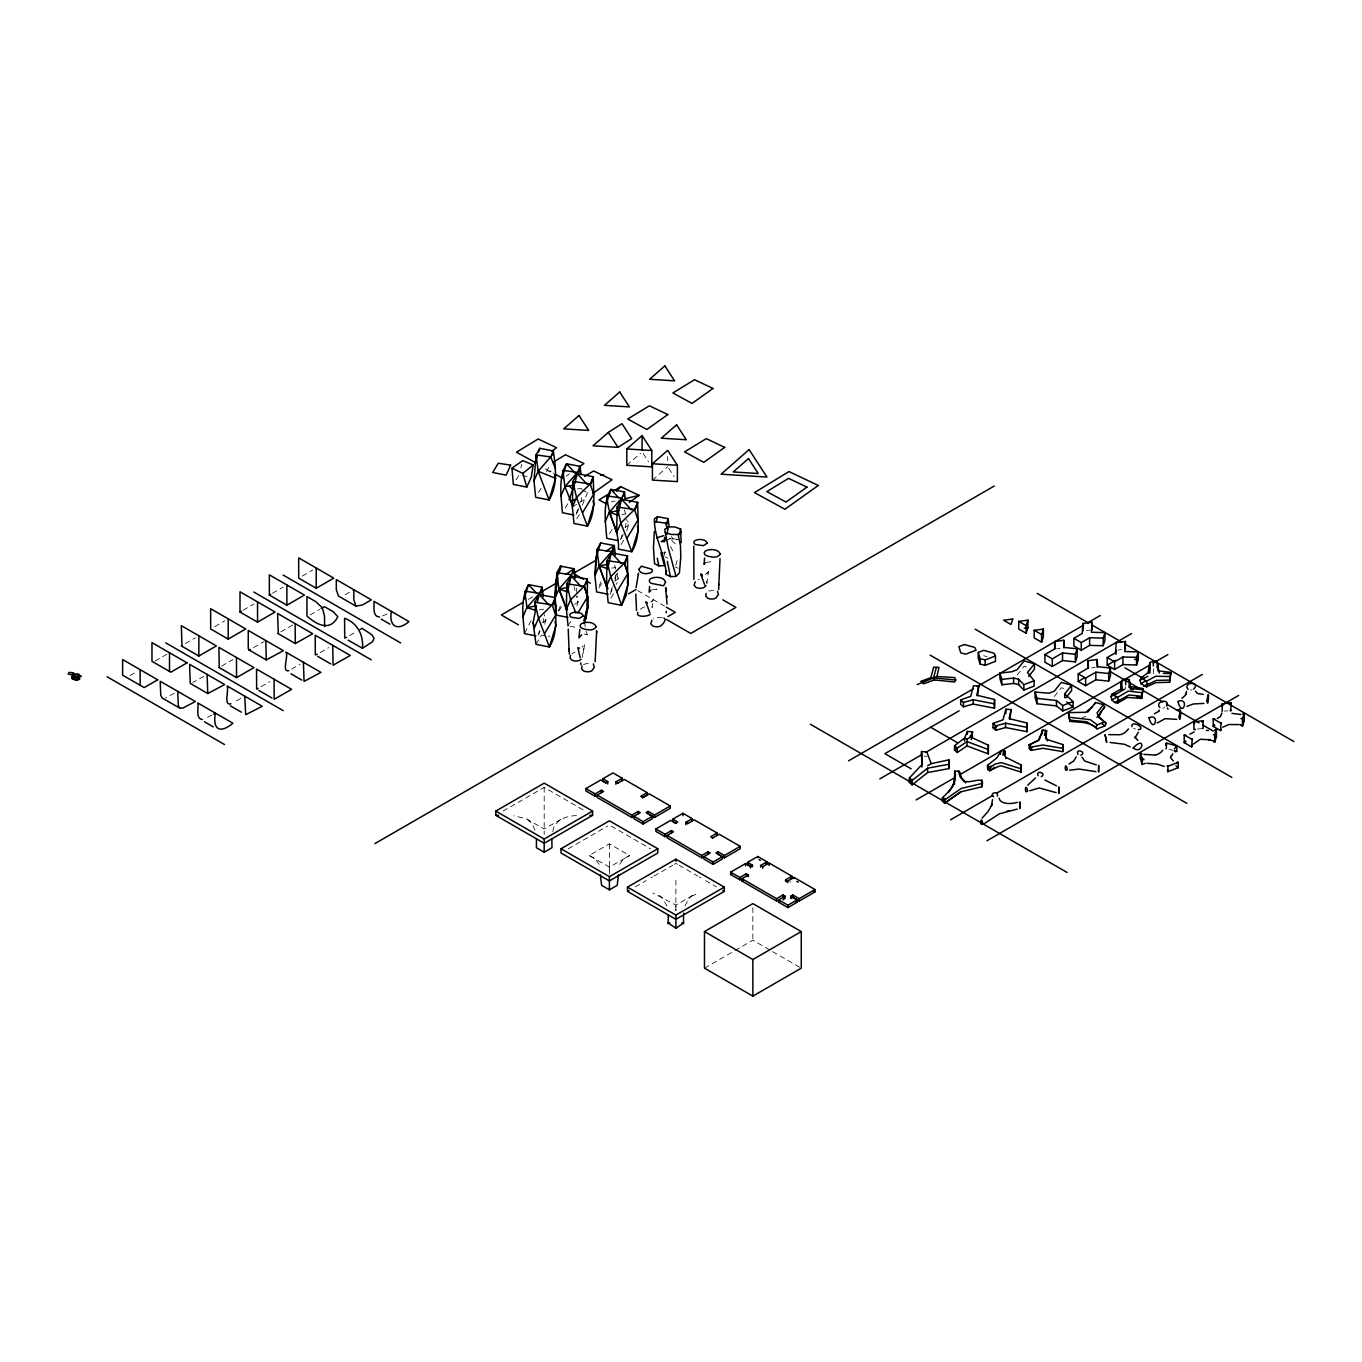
<?xml version="1.0" encoding="UTF-8"?>
<svg xmlns="http://www.w3.org/2000/svg" width="1362" height="1362" viewBox="0 0 1362 1362"><rect width="100%" height="100%" fill="white"/><g stroke="black" fill="none" stroke-linecap="round" stroke-linejoin="round"><path stroke-width="0.75" stroke-dasharray="5 3.75" d="M609.41 870.25L609.41 867.049M675.892 909.578L675.892 910.514L675.892 879.801M706.844 583.787L708.495 571.24L707.763 572.602M652.092 606.635L652.04 607.537L653.556 599.008L652.824 600.37M1153.273 673.662L1153.597 668.64M583.872 648.584L582.408 657.488M582.732 656.535L582.391 653.896M583.719 649.555L584.826 643.647L582.051 647.205M543.012 622.383L543.676 618.518M581.012 501.522L581.676 497.658M615.164 580.723L616.492 572.993L618.195 579.02L616.509 584.417M625.362 527.128L626.026 523.263M663.873 556.224L665.473 549.737M675.875 565.349L677.084 560.48M552.802 831.671C554.232 819.992 566.66 815.515 576.96 815.651M520.829 467.881L521.799 464.255M539.607 630.368L537.837 636.258L540.084 631.253M577.607 509.507L575.837 515.398L580.348 505.387M621.957 535.113L620.187 541.003L623.183 534.33M612.355 586.75L609.989 594.598L614.5 584.587M614.722 578.884L616.492 572.993M684.95 905.985L689.393 897.864M531.078 620.731L524.421 633.602M544.919 624.29L545.532 616.628M582.357 505.217L588.248 490.865M576.926 605.801L578.05 602.208L577.301 596.13M626.707 530.822L628.376 525.426L627.882 521.374M558.369 610.738L560.786 604.949M599.314 585.626L600.931 581.778M546.52 471.848L549.89 464.663M516.13 479.782L518.905 475.151L527.162 476.428M538.433 492.652L541.191 488.022M565.179 508.094L567.954 503.463M576.79 518.837L579.548 514.206M536.015 644.345L541.548 635.067L549.822 636.36M558.846 611.095L561.978 605.835M609.529 533.7L612.304 529.069M568.039 625.856L571.734 619.676M621.14 544.442L623.898 539.812M598.974 587.907L602.106 582.664M610.942 598.037L613.717 593.406M619.659 864.325L623.507 858.911L629.567 855.489L609.41 843.844L589.252 855.489L609.41 867.134L629.567 855.489M1017.159 675.058L1024.105 666.307L1027.544 667.244M1054.324 696.527L1061.27 687.759L1066.446 689.172M651.904 601.493L653.045 600.097L650.934 602.072M706.844 573.742L707.985 572.329L704.682 574.934M626.809 465.293L640.549 453.257M652.415 480.088L667.686 466.706M640.293 609.291L643.102 607.401A5.771 3.337 0 0 1 645.486 606.89M571.887 653.709L575.07 652.109M583.498 664.452L590.376 662.732M566.166 476.155L569.401 473.857M691.3 896.264L698.859 893.046M572.363 506.953L584.026 499.82M625.039 527.469L628.376 525.426L626.69 519.399M542.689 622.723L546.026 620.68L544.34 614.654M574.713 604.234L578.05 602.208L576.347 596.164M614.858 581.063L618.195 579.02L617.446 572.942M130.02 675.518L136.779 671.619M155.098 661.03L167.696 653.76M185.351 643.579L195.464 637.722M214.668 626.639L224.815 620.783M243.134 610.21L253.945 603.979M272.485 593.27L283.279 587.039M302.194 576.109L312.715 570.031M174.387 693.326L165.432 697.923M203.874 676.301L192.774 682.532M221.614 666.069L233.089 659.446M253.468 647.665L264.109 641.536M280.81 631.883L293.528 624.545M310.161 614.943L319.627 609.478M345.063 594.785L353.831 589.729M261.078 686.703L269.88 681.63M291.451 669.168L300.049 664.213M320.206 652.568L328.736 647.648M349.557 635.628L356.146 631.815M528.303 599.382L533.7 596.25M502.953 811.19L544.187 787.389L585.405 811.19M561.042 819.294L544.187 829.032L525.732 818.511L513.746 815.821M568.175 848.849L607.622 826.087M635.305 886.866L646.235 880.567M650.917 877.86L652.483 876.958M654.032 876.055L672.777 865.228M674.326 864.342L675.892 863.44L677.459 864.342M789.756 882.236L790.811 881.623M704.477 968.161L733.148 951.612M734.952 950.574L752.863 940.223L770.79 950.574M692.764 895.345L675.892 905.117L652.943 893.046M240.699 698.468L233.583 702.469M212.012 715.033L204.589 718.813M665.916 540.748L670.802 538.109L677.833 539.59L669.27 538.705M387.097 613.904L381.173 616.577M708.529 591.023L715.612 590.24M705.959 562.37L711.866 561.757L710.334 560.191M1082.109 717.706L1085.872 716.327M1164.629 707.627L1162.944 708.104M697.991 579.735L699.166 579.361M652.551 589.423L656.927 589.508L654.816 586.988M611.18 501.863L615.181 500.944M1192.056 689.87L1190.337 690.091M662.545 553.193L665.626 552.666M577.505 488.907L581.642 488.362M621.855 514.513L625.992 513.968M611.674 568.107L615.811 567.562M539.505 609.767L543.642 609.223M1086.553 630.572L1090.23 630.095M1056.469 648.874L1060.147 648.397M1118.032 650.066L1121.709 649.572M1091.626 667.874L1095.303 667.38M1224.489 711.185L1227.928 710.743M1197.385 729.096L1200.824 728.636M584.128 634.045L587.652 634.607L586.835 633.841L587.907 635.118L585.949 631.168M549.993 472.188L551.218 470.997L548.614 471.627M924.168 756.165L926.773 756.268M662.307 617.769L656.739 617.582A6.146 3.541 0 0 0 653.471 618.757M569.963 626.231L577.624 627.763M983.67 655.735L987.127 656.671M1169.022 749.185L1172.903 750.241M1135.414 729.045L1133.627 728.21M665.218 556.888L667.942 558.199M675.467 566.967L678.191 568.277M545.328 468.834L553.67 473.397M581.778 489.622L589.201 493.674M589.252 855.489L595.296 858.911L599.144 864.325M637.688 590.614L664.537 606.124M611.197 826.087L650.627 848.849M679.025 865.228L697.753 876.055M699.319 876.958L700.868 877.86M705.55 880.567L716.48 886.866M772.594 951.612L801.265 968.161M659.038 895.345L660.485 896.264A15.288 12.496 -0.1 0 1 662.392 897.864L666.835 905.985M527.315 819.294L532.27 823.738L535.555 831.671M671.653 540.373L676.948 545.481M670.479 546.451L673.543 552.274M671.313 536.526L673.237 538.994M668.776 468.358L674.156 476.666M643.17 453.58L648.55 461.871M706.486 581.148L706.963 582.851M624.46 509.814L625.345 513.644M614.705 565.315L615.607 569.163M574.117 586.579L575.019 590.41M584.741 623.421L585.234 626.895M576.313 588.026L577.045 594.104M1125.352 686.686L1125.489 688.797M675.892 905.202L675.892 907.092M752.863 907.688L752.863 940.223M667.686 456.491L667.686 460.577M609.41 843.844L609.41 874.166M544.187 787.389L544.187 834.565M689.41 897.881A15.288 12.462 -0.1 0 1 691.317 896.264"/><path stroke-width="1.5" d="M568.226 629.142L569.095 651.036L568.89 649.044M668.146 922.908L675.892 928.237L675.892 918.499M635.782 594.087L636.531 610.465M972.604 731.803L970.612 737.012L967.054 739.14L967.037 745.933L957.282 752.505L954.524 750.019L954.524 745.661L964.517 738.187L967.326 731.479L972.604 731.803L971.276 739.634M585.66 584.366L587.362 579.088L584.213 586.273L587.652 596.743L587.958 606.907L585.966 618.501L584.877 618.348L587.345 606.618L587.362 579.088L571.223 576.041L566.813 583.821L566.371 609.325L568.039 625.856M720.021 558.641L718.813 584.996M667.039 604.166L665.626 587.533L665.933 590.75L665.729 588.861M587.345 606.618L587.652 596.743L577.777 613.121M627.49 583.447L627.797 573.572L624.358 563.102L627.507 555.917L611.368 552.87L606.958 560.65L606.516 586.154L608.184 602.685L621.6 605.341L626.111 595.33L628.103 583.736L627.797 573.572L616.816 591.772L621.6 605.341L628.103 583.736M718.847 584.196L718.625 589.61M551.865 838.907L551.985 847.675L544.187 852.186L536.39 847.675L536.492 838.907M567.937 617.395L556.445 615.113L555.134 598.361L556.837 572.721L560.548 566.149L574.151 568.737L575.207 578.322M595.279 575.19L596.982 549.533L600.693 542.978L614.296 545.549L615.352 555.151M965.335 781.447C972.434 783.32 985.56 774.672 981.798 786.81L961.163 791.748L944.802 803.154L942.385 800.975L942.385 797.706C950.012 790.999 957.435 781.992 954.677 771.13L959.308 771.403L961.453 777.413L965.709 782.844M1021.296 765.052L1021.245 772.118L1021.296 765.052L1005.582 757.136L1004.083 754.037L1005.139 751.296L1001.513 750.564L996.78 757.902L987.569 765.342C986.377 776.204 996.201 765.563 1001.325 765.904L1021.245 772.118M1046.629 730.781L1045.573 735.463L1047.072 739.515L1062.786 744.537L1062.735 751.603L1042.815 748.283L1031 750.394L1029.621 749.151L1029.059 744.827L1038.27 740.281L1043.003 730.032L1046.629 730.781L1045.573 738.732M1166.366 744.827L1166.434 743.107L1176.785 745.933L1176.785 751.296L1175.117 751.773M992.523 799.528L991.519 805.674L991.979 804.04M981.866 779.745L981.798 786.81M1062.786 744.537L1062.735 751.603M535.913 635.884L524.421 633.602C523.246 617.582 519.943 599.076 528.541 584.638L542.127 587.209L543.2 596.811M533.989 480.752L536.066 454.891L539.778 448.336L553.381 450.907C555.56 467.217 558.114 485.11 549.073 499.956L535.658 497.283L533.989 480.752L538.177 471.252L550.725 456.951L553.381 450.907L552.649 454.976M573.913 515.023L562.421 512.742C561.246 496.721 557.943 478.215 566.541 463.778L580.127 466.349L580.978 474.027M572.363 506.953L572.789 481.45L577.199 473.67L593.338 476.717C593.134 493.265 596.675 511.193 587.431 526.141L574.015 523.485L572.363 506.953L576.535 497.436L590.189 483.902L593.338 476.717L591.057 483.748M608.082 594.224L596.573 591.942L594.905 575.411L595.926 557.909L600.693 542.978M618.263 540.629L606.771 538.33C605.596 522.327 602.293 503.804 610.891 489.384L624.477 491.954L625.328 499.633M621.821 498.015L609.291 512.299L616.697 532.542L617.139 507.056L621.549 499.258L637.688 502.323C637.484 518.871 641.025 536.798 631.781 551.746L618.365 549.073C619.965 530.073 606.958 514.649 607.163 495.938L621.821 498.015L624.477 491.954L623.762 496.023M693.786 546.094L693.905 579.395M1121.896 680.472L1121.845 688.525L1111.954 694.245L1111.034 696.561L1111.954 699.966L1114.729 702.52L1117.504 703.167L1127.396 697.446L1141.697 698.417L1143.041 688.576L1129.762 686.516L1128.792 679.57L1125.352 679.059L1121.896 680.472L1120.756 683.486L1121.147 690.33M1150.158 662.426L1148.949 672.079L1140.93 677.97L1140.011 680.302L1140.93 683.69L1146.481 686.891L1155.759 682.651L1169.549 682.26L1170.894 672.419L1157.87 670.785L1157.036 661.506L1153.597 661.013L1150.158 662.426L1147.825 673.373M681.153 542.723L680.642 529.035L674.99 526.992L668.384 526.822L664.707 529.358L668.214 547.796L676.046 576.347L670.444 576.603L666.103 574.441C665.609 555.168 654.015 538.348 654.39 518.854L657.488 516.709L667.823 518.582L669.202 526.515M1082.875 623.438L1082.228 633.5L1073.886 638.318L1073.886 645.928L1081.275 650.202L1089.617 645.384L1103.203 645.707L1104.991 640.225L1104.991 632.615L1091.405 632.274L1092.052 622.23L1082.875 623.438L1082.875 631.066M1115.938 654.322L1116.193 650.304M1125.387 641.468L1124.74 651.513L1138.326 651.853L1138.326 659.463L1136.538 664.962L1122.952 664.622L1114.593 669.44L1107.204 665.167L1107.204 657.557L1115.546 652.738L1116.193 642.677L1125.387 641.468L1125.387 649.095M1149.834 673.168L1150.158 668.129L1149 665.422M1153.273 666.035L1153.597 661.013M1157.036 661.506L1159.317 673.049M555.134 598.361L557.637 577.318M654.305 531.486L653.471 547.728L654.509 563.698L658.85 565.86L664.435 565.605L660.893 552.785L662.545 553.193M665.78 539.318L661.285 541.582L664.281 541.633L664.69 537.292M636.088 587.737L638.335 574.287M1154.448 713.756C1160.543 709.806 1159.079 712.53 1159.028 710.011M666.103 574.441L666.495 570.644M944.802 803.154L944.802 799.886L942.385 797.706M989.987 770.79L989.987 767.521L987.569 765.342M1031.477 750.275L1031.477 747.006L1029.059 744.827M579.769 629.499L578.986 637.91L581.591 634.828M595.143 661.762L596.641 631.423M618.433 874.83L617.207 885.334L609.41 889.846L601.612 885.334L600.37 874.83M667.125 524.029L667.823 518.582M666.154 612.781L666.341 611.351M533.189 464.953L531.299 477.075L526.788 487.085L513.372 484.412L511.942 468.188L522.77 460.628L533.189 464.953L522.872 473.397L511.942 468.188M1186.574 691.317L1185.246 695.437L1181.91 698.28M541.054 593.321L542.127 587.209L539.488 593.27L526.941 607.554L522.753 617.071M579.054 472.461L580.127 466.349L577.488 472.41L564.941 486.694L560.752 496.211M573.419 572.806L574.151 568.737L566.098 574.304M613.206 551.661L614.296 545.549L606.243 551.133M539.488 593.27L524.813 591.193L526.941 607.554L535.368 610.312L534.789 602.31L539.199 594.53L555.338 597.577C555.134 614.126 558.675 632.053 549.431 647.001L536.015 644.345L533.07 622.689L536.322 606.362M666.971 534.398L668.384 526.822M1092.171 706.895L1085.872 712.292L1068.438 712.615L1069.868 721.366C1079.181 722.49 1090.043 721.451 1097.108 728.874L1104.837 725.929L1106.131 723.409L1099.117 717.127L1097.057 712.939L1103.407 704.631L1095.644 702.52L1090.894 708.563M1069.868 721.366L1068.438 712.615M954.456 784.24L954.677 771.13M638.267 574.679L638.574 573.249M1000.508 751.007L1000.508 754.276M1041.998 730.492L1041.998 733.76M954.592 779.217L953.196 785.755L948.514 792.429M936.954 676.522L938.946 667.448L933.651 667.125L930.842 677.68L920.848 681.306L923.623 683.792L934.247 679.927L954.575 682.004L955.749 680.03L954.677 677.578L936.954 676.522L917.188 684.558M978.767 686.09L976.775 695.165L994.532 699.506L994.464 708.206L973.2 704.086L963.445 706.793L960.687 704.307L960.687 699.949L970.68 696.322L973.489 685.767L978.767 686.09L977.576 695.88M1011.115 709.568L1009.123 718.625L1026.88 722.984L1026.812 731.666L1005.548 727.546L995.792 730.27L993.034 727.785L993.034 723.426L1003.028 719.8L1005.837 709.227L1011.115 709.568L1009.923 719.357M1141.697 698.417L1143.041 688.576M1221.935 713.024L1220.403 716.514L1217.305 718.523M679.349 534.636L680.642 529.035M537.292 602.413L539.199 594.53L549.107 605.103M574.815 483.527L577.199 473.67L587.107 484.242M656.161 522.157L657.488 516.709M1044.416 735.293L1045.658 730.202M1165.94 745.167L1166.434 743.107L1166.434 747.142M936.324 667.363L933.379 678.651L934.502 680.302M1043.003 730.032L1039.172 740.077L1029.621 744.793M997.307 796.123C999.333 790.232 988.42 792.956 993.698 796.855M554.692 474.504L555.577 478.351L549.073 499.956L538.177 471.252L536.066 454.891L550.725 456.951L555.287 468.17M583.821 620.663L587.958 606.907M569.078 499.871L574.117 485.502M535.011 463.267L537.394 455.793M538.586 452.065L539.778 448.336M561.774 478.709L566.541 463.778L575.7 473.704M523.774 599.569L528.541 584.638L536.39 593.134M560.548 566.149L555.781 581.097L554.777 598.582L558.948 589.082L571.495 574.781L574.151 568.737M606.124 504.315L610.891 489.384L618.74 497.879M1214.802 719.051L1213.184 718.744L1213.184 726.372L1220.59 730.628L1221.067 729.13M553.074 604.609L555.338 597.577L552.189 604.762L538.535 618.297L534.364 627.814M635.407 509.354L637.688 502.323L634.539 509.507L620.885 523.042L616.697 532.542M625.226 562.949L627.507 555.917L627.661 573.283L624.358 563.102L606.958 560.65L610.704 576.637L616.816 591.772M558.846 573.64L561.246 566.286M1026.131 633.262L1026.131 625.635L1027.918 620.153L1018.742 621.361L1018.742 628.989L1026.131 633.262L1027.918 627.78L1027.918 620.153M1041.589 642.183L1041.589 634.556L1043.377 629.074L1034.201 630.283L1034.201 637.91L1041.589 642.183L1043.377 636.701L1043.377 629.074M1054.631 641.502L1055.141 648.67L1044.909 654.577L1044.909 662.204L1052.298 666.461L1062.53 660.553L1075.35 661.881L1075.35 654.254L1077.138 648.772L1064.318 647.461L1063.807 640.276L1054.631 641.502L1054.631 649.112M1075.35 661.881L1077.138 656.399L1077.138 648.772M1103.203 645.707L1103.203 638.097L1104.991 632.615M1087.949 660.74L1088.459 667.908L1078.227 673.815L1078.227 681.443L1085.616 685.699L1095.848 679.791L1108.668 681.119L1108.668 673.492L1110.456 668.01L1097.653 666.699L1097.142 659.514L1087.949 660.74L1087.949 668.35M1108.668 681.119L1110.456 675.637L1110.456 668.01M1136.538 664.962L1136.538 657.335L1138.326 651.853M1213.423 741.166L1214.666 742.307L1214.666 734.68L1216.453 729.198L1214.938 730.049M1215.006 730.475L1216.453 729.198L1216.453 736.825L1214.666 742.307L1213.355 740.758M1240.952 725.112L1242.519 726.15L1242.519 718.523L1244.306 713.041L1242.467 713.994M1244.306 713.041L1244.306 720.668L1242.519 726.15L1240.884 724.686M1185.706 694.688L1186.098 693.616M931.182 763.639L926.773 751.909L921.495 751.586L921.989 764.542L909.339 778.025L909.339 782.384L912.097 784.87L927.59 772.56L948.871 768.594L948.939 759.894L931.182 763.639L927.607 765.767M967.037 745.933L988.301 753.901L988.369 745.218L970.612 737.012M664.281 541.633L665.626 538.007M1128.792 679.57L1129.932 682.277L1128.928 687.401M1157.036 667.227L1158.177 664.213M1002.926 753.884L1004.152 750.717M1185.979 735.225L1184.208 735.003L1184.208 742.63L1191.614 746.904L1192.244 745.303M991.621 805.317L987.961 811.667L982.053 818.17M1117.504 703.167L1118.423 700.834L1117.504 697.446L1111.954 694.245M1146.481 686.891L1147.4 684.575L1146.481 681.17L1140.93 677.97M1230.584 704.58L1231.367 702.656L1222.191 703.865L1222.191 711.492M1076.201 756.812L1073.869 760.881L1068.949 764.048M594.905 575.411L599.093 565.894L611.64 551.61L614.296 545.549M571.495 574.781L556.837 572.721L558.948 589.082L566.371 609.325L570.559 599.808L584.213 586.273L587.516 596.454L584.4 585.847M605.103 521.799L609.291 512.299L618.791 510.597M611.64 551.61L596.982 549.533L599.093 565.894L606.516 586.154L610.704 576.637L624.358 563.102M570.508 655.36L569.997 658.033L571.87 660.11A6.367 3.677 0 0 0 575.411 661.03L576.722 661.03A5.312 3.064 0 0 0 580.246 659.94L581.131 659.225M582.102 666.103L581.591 668.776L583.464 670.853A6.367 3.677 0 0 0 587.022 671.772L588.333 671.772A5.312 3.064 0 0 0 591.84 670.683L594.343 667.278L593.355 663.958M706.214 593.355L705.703 596.028L707.576 598.105A6.367 3.677 0 0 0 711.117 599.025L712.428 599.025A5.312 3.064 0 0 0 715.952 597.935L718.438 594.53L717.468 591.21M583.719 623.507L585.966 618.501M1172.818 753.799L1170.503 757.664L1173.38 760.932M1165.94 748.811L1166.434 747.806M1097.108 728.874L1095.831 727.342L1097.108 724.839L1104.837 721.894M1166.536 706.129C1170.554 697.957 1154.091 701.192 1159.862 707.559M1202.459 721.911L1203.123 720.719L1193.946 721.928L1193.946 729.555L1195.444 729.606M637.91 612.406C634.845 617.582 648.057 616.833 650.304 614.245M1171.082 756.165L1171.337 755.757M582.664 512.572L593.645 494.372L590.189 483.902L572.789 481.45L576.535 497.436L587.431 526.141L593.934 504.536L593.049 500.705M544.664 633.432L555.645 615.232L552.189 604.762L534.789 602.31L538.535 618.297L549.431 647.001L555.934 625.396L555.049 621.566M627.014 538.177L637.995 519.961L634.539 509.507L617.139 507.056L620.885 523.042L631.781 551.746L638.284 530.141L637.399 526.311M1169.549 682.26L1170.894 672.419M1101.228 711.373L1098.793 717.076L1106.131 723.409M1097.057 717.468L1104.701 706.997L1103.407 704.631M651.836 620.255L650.764 623.796L652.636 625.856A6.367 3.677 0 0 0 656.195 626.792L657.488 626.792A5.312 3.064 0 0 0 661.013 625.703C662.664 624.443 667.431 619.08 663.856 618.007M695.216 581.761L694.109 585.285L695.965 587.362A6.367 3.677 0 0 0 699.523 588.282L700.834 588.282A5.312 3.064 0 0 0 704.341 587.192L705.959 585.643M1035.478 778.008L1027.748 785.176M1138.274 732.33L1135.21 737.472L1137.832 740.366M705.295 562.795L704.052 564.43L704.563 557.977M1094.35 704.171L1095.644 702.52M1103.407 708.666L1104.701 706.997M1214.495 724.686L1213.184 726.372L1214.802 725.503M1034.439 663.754L1027.51 672.505L1034.15 680.745L1034.15 686.125L1023.849 690.057L1018.657 684.626L1013.617 683.435L1001.819 684.78L999.912 678.497L999.912 673.117L1011.711 671.772L1017.159 669.678L1024.105 660.928L1034.439 663.754L1034.439 669.134L1028.668 676.42M1064.675 693.956L1071.605 685.205L1061.27 682.396L1054.324 691.147L1048.876 693.224L1035.103 692.049L1035.103 697.429L1037.01 703.728L1056.452 705.908L1062.735 710.93L1073.035 706.997L1073.035 701.617L1064.675 693.956L1064.675 697.548M1065.833 697.889L1071.605 690.585L1071.605 685.205M1185.672 740.877L1184.208 742.63L1185.979 741.677M1162.842 750.19C1159.896 754.207 1155.674 754.974 1155.521 754.94M1128.485 728.908C1125.131 733.59 1120.62 734.714 1120.279 734.595M1229.818 704.375L1231.367 702.656L1230.584 711.049M1087.608 712.105L1089.787 709.738M616.492 491.171L620.731 486.643L639.153 495.41L629.465 502.306M909.339 782.384L912.148 779.387M942.385 800.975L945.007 798.285M676.046 576.347L679.417 572.942L680.796 556.888L680.455 545.651L678.123 534.5L681.477 532.099M1174.384 748.947L1176.785 745.933M1193.129 744.18L1200.467 739.26L1209.745 739.804L1208.554 739.583M608.32 432.418L593.049 445.8L618.025 447.349L631.696 438.615L621.991 423.684L608.32 432.418L618.025 447.349M626.809 448.949L642.081 435.568L651.785 450.516L651.785 466.86L626.809 465.293L626.809 448.949L651.785 450.516M652.415 463.744L667.686 450.362L677.391 465.293L677.391 481.637L652.415 480.088L652.415 463.744L677.391 465.293M944.326 803.274L961.146 791.475M944.802 799.886L961.163 788.479L981.798 783.542M912.097 784.87L912.097 780.511L927.59 768.202L948.871 764.235M984.59 823.431L999.333 813.846L1017.193 809.113M1193.623 689.189C1201.369 681.375 1182.114 681.528 1188.107 689.495M954.524 750.019L957.844 747.534M987.569 768.611L990.94 766.108M651.019 590.121L649.112 592.181L649.623 586.46M988.131 769.666L990.753 767.742M1221.067 722.66L1220.59 730.628M551.746 451.18L556.581 447.74L538.16 438.973L516.453 452.218L535.624 462.688M579.071 466.962L583.906 463.506L565.485 454.755L552.819 462.467M572.432 505.711L571.07 501.829L574.287 499.531M592.674 493.538L612.032 479.747L593.611 470.98L584.553 476.496M654.833 521.578L665.695 523.195L668.521 521.169M1222.736 727.223L1228.967 724.516L1239.318 724.584M989.51 770.909L994.703 767.3M1201.693 721.707L1203.123 720.719L1203.123 728.329L1201.982 728.483M1192.244 738.834L1191.614 746.904M989.987 767.521L994.941 764.15L1001.325 762.635L1021.245 768.849M957.282 752.505L957.282 748.147L967.037 741.575L988.301 749.543M609.87 493.265L599.025 499.888L605.205 503.259M613.496 491.052L620.731 486.643M1029.774 790.743L1039.24 787.951L1056.146 792.65M181.316 645.911L198.852 656.024L216.371 645.911L181.316 625.652L181.98 645.52M240.001 612.015L257.537 622.145L275.073 612.015L240.001 591.772L240.001 612.015L241.346 611.249M269.353 595.075L286.888 605.205L304.424 595.075L269.353 574.832L269.353 595.075L270.68 594.309M228.186 639.084L245.722 628.955L210.65 608.712L210.65 628.955L228.186 639.084L228.186 618.842M316.222 588.265L333.758 578.135L298.687 557.892L298.687 578.135L316.222 588.265L316.222 568.005M321.262 608.542L324.496 606.669L333.264 611.725L337.81 616.697C330.234 632.104 316.222 624.528 306.961 616.016L306.961 596.539L315.729 601.612L322.3 607.741L324.496 616.016L324.667 626.622M213.681 714.08L215.366 713.092C212.455 729.692 219.997 734.05 232.902 723.222L197.848 702.979C198.903 707.797 195.26 718.915 202.393 719.511M360.079 629.55L362.105 628.376L371.741 634.675L374.107 638.386L372.354 641.911L362.411 648.278L348.195 640.174M522.906 602.498L501.318 614.96L518.36 624.8M540.901 592.095L557.092 582.749M595.654 560.48L573.283 573.402L583.515 579.31M628.512 593.849L635.901 589.593M667.908 616.577L675.28 612.321L666.324 607.163M374.873 843.623L994.294 485.996M495.785 811.088L544.187 783.15L592.572 811.088L592.572 815.327L544.187 843.265L495.785 815.327L495.785 811.088L544.187 839.026L592.572 811.088M585.898 788.581L595.126 793.91L601.51 790.232L603.604 791.424L595.126 796.276L585.898 790.947L585.898 788.581L600.778 779.983L605.647 782.792L607.741 781.584L607.741 783.967M606.124 783.031L602.872 781.141L602.872 778.775L613.019 772.918L622.247 778.247L622.247 780.63M615.879 784.308L615.879 781.941L622.247 778.247M617.463 783.388L624.341 779.456L647.171 792.633L647.171 795.016L642.387 797.774M647.171 792.633L640.787 796.31L642.881 797.519L649.248 793.842L670.274 805.981L670.274 808.347L654.475 817.472L648.091 813.778L648.091 811.412L645.997 812.62L652.381 816.298L652.381 818.681L643.153 824.01L633.909 818.681L633.909 816.298L643.153 821.626L652.381 816.298M561.008 848.747L609.41 820.792L657.812 848.747L657.812 852.987L609.41 880.925L561.008 852.987L561.008 848.747L609.41 876.685L657.812 848.747M631.832 815.089L638.216 811.412L640.293 812.62L631.832 817.472L597.22 797.485L597.22 795.119L631.832 815.089L631.832 817.472M648.091 811.412L654.475 815.089L670.274 805.981M655.837 828.964L665.065 834.293L671.449 830.599L673.543 831.807L665.065 836.66L655.837 831.331L655.837 828.964L670.734 820.367L675.603 823.176L677.68 821.967L672.811 819.158L672.811 821.524L676.063 823.397M672.811 819.158L682.958 813.301L692.202 818.63L692.202 820.997M685.818 824.691L685.818 822.308L692.202 818.63M687.418 823.772L694.279 819.839L717.11 833.016L717.11 835.383M717.11 833.016L710.726 836.694L712.82 837.902M627.49 887.122L675.892 859.184L724.295 887.122L724.295 891.378L675.892 919.316L627.49 891.378L627.49 887.122L675.892 915.077L724.295 887.122M712.326 838.158L719.204 834.225L740.213 846.347L740.213 848.73L724.414 857.856L718.029 854.161L718.029 851.795L715.952 853.004L722.32 856.681L722.32 859.047L713.092 864.393L703.865 859.047L703.865 856.681L713.092 862.01L722.32 856.681M848.509 760.864L973.472 688.729M977.133 686.601L1083.709 625.073M1087.387 622.945L1100.258 615.522M627.49 891.378L629.057 890.476M701.77 855.472L708.155 851.795L710.232 853.004L701.77 857.856L667.159 837.868L667.159 835.502L701.77 855.472L701.77 857.856M959.12 710.811L884.891 753.663L911.195 768.832M1044.909 654.577L1052.298 658.85L1062.53 652.943L1075.35 654.254M1073.886 638.318L1081.275 642.575L1089.617 637.756L1103.203 638.097M718.029 851.795L724.414 855.472L740.213 846.347M879.784 778.911L922.04 754.514M925.717 752.403L1131.533 633.568M748.351 876.583L748.351 875L739.889 879.852L730.645 874.523L730.645 872.157L745.542 863.559L750.411 866.368L752.488 865.159L752.488 866.743M751.279 866.828L747.619 864.717L747.619 862.35L757.766 856.494L767.01 861.823L767.01 864.189L765.682 863.44M730.645 874.523L732.007 873.74M747.619 864.717L748.896 863.985M1078.227 681.443L1084.595 677.765M1107.204 665.167L1115.546 660.349M730.645 872.157L739.889 877.486L746.257 873.791L748.351 875M760.626 867.083L760.626 865.5L767.01 861.823M1078.227 673.815L1085.616 678.089L1095.848 672.181L1108.668 673.492M1107.204 657.557L1114.593 661.813L1122.952 656.995L1136.538 657.335M760.626 865.5L762.72 866.709L769.087 863.031L791.918 876.209L791.918 878.575L790.505 877.758M668.095 923.725L669.849 922.704M785.057 898.562L785.057 896.196L782.963 894.987L776.578 898.665L741.967 878.694L741.967 881.061L743.039 880.448M675.892 928.237L683.639 922.908A106.576 87.049 -0.9 0 1 683.707 913.119M916.149 799.92L954.745 777.634M960.244 774.45L1149.511 665.184M1153.188 663.056L1167.898 654.577M785.551 881.469L785.551 879.886L791.918 876.209M786.606 881.657L794.012 877.417L815.021 889.539L815.021 891.923L799.222 901.048L792.837 897.354L791.458 898.154M1111.034 696.561L1115.801 693.803M704.477 931.574L752.863 903.619L801.265 931.574L801.265 968.161L752.863 996.116L704.477 968.161L704.477 931.574L752.863 959.512L801.265 931.574M1114.729 694.892L1124.62 689.172M1140.011 680.302L1144.182 677.884M1143.705 678.616L1147.877 676.216M1111.954 699.966L1116.738 697.191M1117.504 697.446L1128.332 691.062L1141.697 692.696M1140.93 683.69L1145.101 681.289M1146.481 681.17L1155.759 676.25L1169.549 676.539M1114.729 702.52L1119.496 699.745M1118.423 700.834L1128.809 694.995L1141.475 696.237M1143.705 686.244L1147.877 683.843M1147.4 684.575L1156.406 680.387L1169.328 680.081M741.967 881.061L776.578 901.048L785.057 896.196M778.672 902.24L787.9 907.586L797.145 902.24L797.145 899.873L787.9 905.202L778.672 899.873L778.672 902.24L779.728 901.627M782.929 899.788L783.984 899.175M790.76 898.562L790.76 896.196L792.837 894.987L799.222 898.665L815.021 889.539M950.574 819.788L992.83 795.391M996.507 793.263L1202.323 674.445M1177.449 710.419L1180.701 708.529M1157.172 723.035L1165.14 718.659L1176.751 719.357M986.939 840.78L1238.688 695.437M1194.099 731.956L1189.928 734.135M258.133 688.406L256.635 689.138L256.533 669.082L291.604 689.342L274.171 699.268L274.068 679.212M346.595 637.331L344.722 638.063L344.569 618.263C357.44 622.809 363.79 635.441 362.411 648.278M317.244 654.271L315.32 654.867L315.218 635.203L350.289 655.445L333.077 665.218L332.754 645.333M1045.658 734.561L1046.629 734.05M1186.949 706.367L1193.367 703.967L1203.957 703.405M288.795 670.666C281.185 672.828 289.05 654.373 285.884 652.143L320.938 672.385L304.066 681.375L303.42 662.272M1142.071 754.003L1140.283 752.76L1140.283 758.14L1142.173 764.44L1145.476 763.299M230.961 703.848C223.351 706.01 229.054 690.296 227.182 686.022L262.253 706.282L245.705 714.692L244.717 696.152M978.222 652.432L983.67 650.355L994.022 653.164L995.469 655.99L995.469 661.37L985.169 665.286L980.129 664.111L978.222 657.812L978.222 652.432L980.129 658.731L980.129 664.111M980.129 658.731L985.169 659.906L995.469 655.99M999.912 673.117L1001.819 679.4L1013.617 678.055L1018.657 679.246L1023.849 684.677L1034.15 680.745M1035.103 692.049L1037.01 698.348L1056.452 700.528L1062.735 705.55L1073.035 701.617M1167.915 770.313L1167.915 771.641L1167.915 766.261L1178.215 762.345L1178.215 767.725L1167.915 771.641L1167.489 770.024M993.034 727.785L997.035 726.338M1029.059 748.096L1032.43 746.87M207.773 693.53L224.645 684.558L189.573 664.315L190.237 683.401L207.773 693.53L207.109 674.445M1177.057 762.72L1178.215 762.345L1176.632 762.431M656.654 537.854L663.805 535.641M1031.477 747.006L1042.815 745.014L1062.735 748.334M960.687 699.949L963.445 702.434L973.2 699.727L994.464 703.848M993.034 723.426L995.792 725.912L1005.548 723.188L1026.812 727.308M1142.071 757.647L1140.283 758.14L1142.139 758.362M1069.579 770.194L1079.027 769.053L1095.95 771.641M72.39 673.867L75.846 674.752L73.003 672.692L69.207 672.419L68.1 673.952L74.365 675.552L72.373 674.003M1006.654 811.309L1009.259 810.679M625.175 498.645L639.153 495.41M1194.678 729.402L1195.087 729.402M356.027 606.175L362.598 604.915L371.366 599.842L336.312 579.599L336.312 589.729L338.491 596.045L356.027 606.175L353.831 599.842L353.831 589.729M277.78 633.449L295.316 643.562L312.681 633.739L277.61 613.496L278.274 633.347M248.769 649.81L266.305 659.923L283.33 650.678L248.259 630.436L248.259 648.363L248.769 649.81L250.267 649.521M219.01 667.482L236.545 677.595L253.996 667.618L218.924 647.376L219.248 667.431M1017.533 802.337C1010.723 804.244 1000.559 804.448 999.027 798.166M577.488 472.41L562.812 470.333L564.941 486.694L574.441 484.991M606.516 586.154L599.093 565.894L608.593 564.191M564.311 602.31L558.948 589.082L568.448 587.362M526.941 607.554L536.441 605.852M1024.258 628.257L1027.918 627.78M1230.226 710.436L1231.367 710.283M1041.283 776.663C1047.293 773.48 1035.443 769.207 1038.099 775.761M1240.714 714.437L1231.946 713.399M1119.632 734.731L1108.787 734.629M1154.874 755.059L1143.927 754.378M1175.542 751.432L1176.785 751.296L1174.197 750.598M1240.952 718.642L1242.519 718.523M179.767 708.155L182.968 708.053L195.294 701.498L160.222 681.255L160.733 695.199L162.231 698.025L179.767 708.155L178.269 705.329L177.758 691.385M1080.781 755.178C1087.557 752.301 1074.754 747.483 1078.091 754.514M579.565 648.193L577.846 647.665L580.127 657.727M1213.423 734.697L1214.666 734.68M379.504 616.952C372.132 616.748 374.482 606.26 373.92 601.323L408.975 621.566C397.483 631.542 388.545 626.384 391.456 611.436M1147.025 763.282L1157.666 764.201L1164.187 766.414M589.831 815.327L592.572 815.327M495.785 815.327L498.543 815.327M678.123 534.5L671.211 534.466L665.235 532.576M1134.444 659.378L1138.326 659.463M1163.437 673.356L1170.23 673.526M1138.274 729.692C1147.281 728.602 1130.732 719.408 1131.941 726.644M969.999 736.059L972.604 736.161M1002.841 755.008L1005.139 754.565L1005.139 751.296M1143.757 759.145L1142.173 759.06L1140.283 752.76M955.749 680.03L930.842 677.68M1203.259 694.433L1197.487 693.479L1195.461 691.232M1069.868 717.331L1090.417 719.681L1097.108 724.839M1070.106 720.14L1086.689 721.809L1095.831 727.342M1208.417 730.526L1206.545 730.355M1110.064 742.477L1124.348 744.248L1130.239 746.887M1142.377 689.683L1130.46 688.474M1136.878 696.748L1142.377 697.31M1133.405 689.751L1131.362 689.547L1131.124 687.367M1242.467 720.464L1244.306 720.668M584.213 586.273L566.813 583.821L570.559 599.808L575.922 613.053M73.02 675.978L75.795 676.403M76.357 676.488L78.485 676.812M72.339 676.148L79.081 677.203M72.271 676.42L79.166 677.493M72.203 676.693L75.608 677.084M76.664 677.237L79.251 677.782M72.135 676.965L75.131 677.289M77.14 677.595L79.337 678.089M72.067 677.237L75.046 677.697M77.157 678.038L79.422 678.378M72.016 677.51L75.353 678.038M76.817 678.259L79.507 678.668M71.948 677.782L79.592 678.974M71.88 678.055L79.643 679.11M71.811 678.327L79.234 679.332M71.777 678.463L78.707 679.536M72.441 678.855L78.162 679.74M73.582 679.315L77.617 679.944M74.723 679.774L77.089 680.132M625.022 595.16L626.111 595.33M1208.434 739.566L1212.129 740.536M1214.938 736.519L1216.453 736.825M1096.291 764.865L1084.714 761.052L1081.99 757.17M609.291 512.299L617.718 515.057L621.549 499.258L631.44 509.848M599.093 565.894L607.537 568.652L611.368 552.87L621.259 563.442M558.948 589.082L567.392 591.823L571.223 576.041L581.114 586.63M967.054 739.14L964.517 738.187L964.517 741.081M1192.533 739.651L1184.208 735.003M538.177 471.252L555.577 478.351M702.383 575.122L700.8 574.1L704.733 584.962M647.444 602.889L645.86 601.868L649.793 612.713M1056.486 785.874L1044.926 780.017M1178.215 767.725L1175.968 765.699M1143.842 759.843L1142.173 759.06L1142.173 764.44M555.526 474.402L562.949 478.454M1037.197 593.355L1088.544 622.996M1092.205 625.107L1121.539 642.047M1125.216 644.158L1293.9 741.558M1124.91 667.806L1141.782 677.561M1213.184 718.744L1221.373 723.477M1109.707 671.296L1138.99 688.219M1142.667 690.33L1162.79 701.958M1166.468 704.069L1199.037 722.881M1202.646 724.959L1213.44 731.19M1018.742 621.361L1026.131 625.635M1034.201 630.283L1041.589 634.556M975.141 629.176L1231.844 777.396M930.161 655.156L1186.864 803.359M722.847 599.842L735.906 607.384L690.738 633.449L666.444 619.421M930.638 727.257L956.924 742.426M586.92 581.285L590.342 583.242M810.424 724.278L1067.127 872.48M381.173 619.114L389.941 624.171M283.16 575.087L400.632 642.915M759.094 859.626L760.405 860.392M796.804 881.401L798.217 882.218M813.625 891.106L815.021 891.923M615.879 781.941L617.956 783.133M685.818 822.308L687.895 823.516M785.551 879.886L787.628 881.095L787.628 882.678M602.872 778.775L607.741 781.584M747.619 862.35L752.488 865.159M790.76 896.196L797.145 899.873M796.072 901.627L797.145 902.24M253.809 592.027L371.281 659.855M746.955 876.566L746.257 873.791M784.359 898.154L782.963 897.354L782.963 894.987M317.635 656.331L330.779 663.924M722.728 890.476L724.295 891.378M290.923 673.781L301.87 680.115M681.936 922.704L683.69 923.725M258.831 690.415L271.991 698.008M165.772 642.864L283.245 710.675M230.365 705.839L241.329 712.156M204.487 721.809L213.255 726.882M107.087 676.744L224.543 744.554M1168.017 709.21L1167.438 708.036M954.677 774.399L955.681 775.029M1101.688 723.409L1104.837 725.929M1066.735 701.975L1073.035 706.997M957.282 748.147L954.524 745.661M912.097 780.511L909.339 778.025M569.384 486.115L572.432 489.077M964.245 781.635L960.295 777.242L958.32 770.824M1167.013 765.784L1167.915 766.261M1194.678 722.95L1193.946 721.928L1194.304 723.631M702.111 576.296L701.107 574.168L701.668 575.377M1120.756 683.486L1122.169 690.262M564.941 486.694L571.07 501.829M1222.804 705.618L1222.191 703.865L1222.429 706.299M615.403 527.434L617.463 533.257M605.903 582.97L607.946 588.793M567.12 610.023L565.077 604.2L566.371 609.325M533.07 622.689L534.432 626.571M295.316 643.562L295.145 623.609M266.305 659.923L265.794 640.549M236.545 677.595L236.46 657.488M1129.762 686.516L1130.647 689.104M665.695 523.195L667.414 529.052M522.872 473.397L526.788 487.085M1047.072 739.515L1047.429 740.911M1005.582 757.136L1005.939 758.532M670.444 576.603L667.312 561.399M657.233 558.335L658.85 565.86M959.308 771.403L959.631 773.054M580.757 662.868L580.995 664.86M569.401 654.118L569.01 650.151M554.981 600.642L556.445 615.113M666.75 596.096L666.852 597.169L666.716 595.858M1130.324 687.98L1129.932 682.277M1125.744 684.763L1125.352 679.059M596.573 630.657L596.726 632.751M921.921 767.044L921.495 751.586M1122.952 656.995L1122.952 664.622M1114.593 661.813L1114.593 669.44M1097.142 659.514L1097.142 667.142M1095.848 672.181L1095.848 679.791M1092.052 622.23L1092.052 629.857M1089.617 637.756L1089.617 645.384M1085.616 678.089L1085.616 685.699M1081.275 642.575L1081.275 650.202M1063.807 640.276L1063.807 647.903M1062.735 705.55L1062.735 710.93M1062.53 652.943L1062.53 660.553M1056.452 700.528L1056.452 705.908M1052.298 658.85L1052.298 666.461M1037.01 698.348L1037.01 703.728M1026.88 722.984L1026.812 731.666M1023.849 684.677L1023.849 690.057M1018.657 679.246L1018.657 684.626M1013.617 678.055L1013.617 683.435M1005.837 709.227L1005.837 713.586M1005.548 723.188L1005.548 727.546M1001.819 679.4L1001.819 684.78M995.792 725.912L995.792 730.27M994.532 699.506L994.464 708.206M988.369 745.218L988.301 753.901M985.169 659.906L985.169 665.286M973.2 699.727L973.2 704.086M967.326 731.479L967.326 734.373M963.445 702.434L963.445 706.793M948.939 759.894L948.871 768.594M927.59 768.202L927.59 772.56M799.222 898.665L799.222 901.048M794.012 877.417L794.012 878.592M792.837 894.987L792.837 897.354M787.9 905.202L787.9 907.586M776.578 898.665L776.578 901.048M769.087 863.031L769.087 865.398M762.72 866.709L762.72 868.292M757.766 856.494L757.766 857.685M752.863 959.512L752.863 996.116M750.411 866.368L750.411 867.952M745.542 863.559L745.542 865.926M739.889 877.486L739.889 879.852M724.414 855.472L724.414 857.856M713.092 862.01L713.092 864.393M708.155 851.795L708.155 854.161M682.958 813.301L682.958 815.668M675.892 859.184L675.892 861.312M675.892 915.077L675.892 919.316M671.449 830.599L671.449 832.982M665.065 834.293L665.065 836.66M654.475 815.089L654.475 817.472M643.153 821.626L643.153 824.01M642.081 435.568L642.081 449.869M638.216 811.412L638.216 813.778M609.41 876.685L609.41 889.846M601.51 790.232L601.51 792.599M595.126 793.91L595.126 796.276M544.187 839.026L544.187 852.186M286.888 584.962L286.888 605.205M257.537 601.902L257.537 622.145M198.852 635.782L198.852 656.024M169.501 652.721L169.501 671.432M140.15 669.661L140.15 685.273M668.231 914.958A109.641 89.534 -0.4 0 1 668.112 922.908M600.778 475.032L603.604 475.1L600.812 474.912M1019.712 806.815C1020.019 814.731 1020.104 792.309 1019.712 806.815M1058.666 791.85C1058.972 799.766 1059.074 777.344 1058.666 791.85M1098.47 770.347C1098.776 778.264 1098.862 755.859 1098.47 770.347M1179.151 716.974C1180.428 727.563 1181.705 698.348 1179.151 716.974M1207.004 700.817C1208.281 711.407 1209.558 682.192 1207.004 700.817M982.853 823.533C979.295 827.943 980.759 813.829 982.853 823.533M1027.578 790.879C1024.173 795.459 1025.348 781.09 1027.578 790.879M1067.365 769.394C1063.977 773.974 1065.152 759.587 1067.365 769.394M1105.127 734.901L1106.642 742.188L1105.127 734.901M1148.966 717.757C1153.546 735.514 1160.969 712.667 1148.966 717.757M1177.943 701.498C1182.522 719.238 1189.945 696.408 1177.943 701.498M638.948 569.299C639.527 574.509 649.214 574.849 652.245 571.478A4.869 2.809 0 0 0 651.564 569.129L641.4 566.2L638.948 569.299M1135.363 736.757L1135.346 737.898L1135.363 736.757M665.524 582.238L663.6 585.779L651.342 583.362A5.312 3.064 0 0 1 649.385 581.353L649.368 580.604A6.367 3.677 0 0 1 650.934 578.527C655.309 576.518 664.145 576.654 665.524 582.238M1133.167 747.925C1142.803 755.74 1146.429 734.237 1133.167 747.925M583.225 615.879L579.139 618.433L571.478 617.275A4.478 2.588 0 0 1 569.844 615.59L569.827 614.96A5.363 3.099 0 0 1 571.138 613.206C574.764 611.521 581.54 611.691 583.225 615.879M596.113 626.673C593.747 631.576 586.324 629.806 582.17 628.342A5.312 3.064 0 0 1 580.229 626.333L580.212 625.584A6.367 3.677 0 0 1 581.761 623.524C586.086 621.515 594.121 621.719 596.113 626.673M707.321 543.132L703.252 545.685L695.573 544.528A4.478 2.588 0 0 1 693.939 542.842L693.922 542.212A5.363 3.099 0 0 1 695.233 540.459C698.876 538.773 705.652 538.943 707.321 543.132M720.209 553.925C717.842 558.829 710.419 557.058 706.265 555.594A5.312 3.064 0 0 1 704.324 553.585L704.307 552.836A6.367 3.677 0 0 1 705.874 550.776C710.181 548.767 718.217 548.971 720.209 553.925M1012.749 619.012L1010.962 624.494L1003.573 620.221L1012.749 619.012M79.405 675.518L77.651 675.501L79.354 676.88L81.345 676.505L78.519 674.122L76.289 674.122L79.405 675.518M510.631 465.14L506.119 475.151L492.703 472.478L498.237 463.216L510.631 465.14M578.986 415.478L563.715 428.86L588.69 430.426L578.986 415.478M619.71 391.967L604.439 405.348L629.414 406.915L619.71 391.967M664.877 365.884L649.606 379.283L674.582 380.832L664.877 365.884M676.608 424.808L661.319 438.206L686.295 439.756L676.608 424.808M749.117 449.613L721.043 474.197L766.942 477.058L749.117 449.613M748.504 458.568L733.233 471.95L758.208 473.499L748.504 458.568M667.823 414.542L646.865 429.49L627.695 419.019L649.402 405.791L667.823 414.542M712.99 388.476L692.032 403.407L672.862 392.954L694.569 379.709L712.99 388.476M724.72 447.4L703.745 462.331L684.575 451.878L706.299 438.632L724.72 447.4M806.968 487.119L786.01 502.067L766.84 491.597L788.547 478.351L806.968 487.119M818.256 485.485L784.938 509.235L754.463 492.601L788.973 471.558L818.256 485.485M157.686 679.791L144.168 687.589L122.614 675.16L122.614 659.548L157.686 679.791M187.037 662.851L170.829 672.198L151.965 661.302L151.965 642.609L187.037 662.851M964.313 644.549L958.865 646.644L960.772 652.926L965.811 654.118L976.111 650.185L974.664 647.376L964.313 644.549"/></g></svg>
